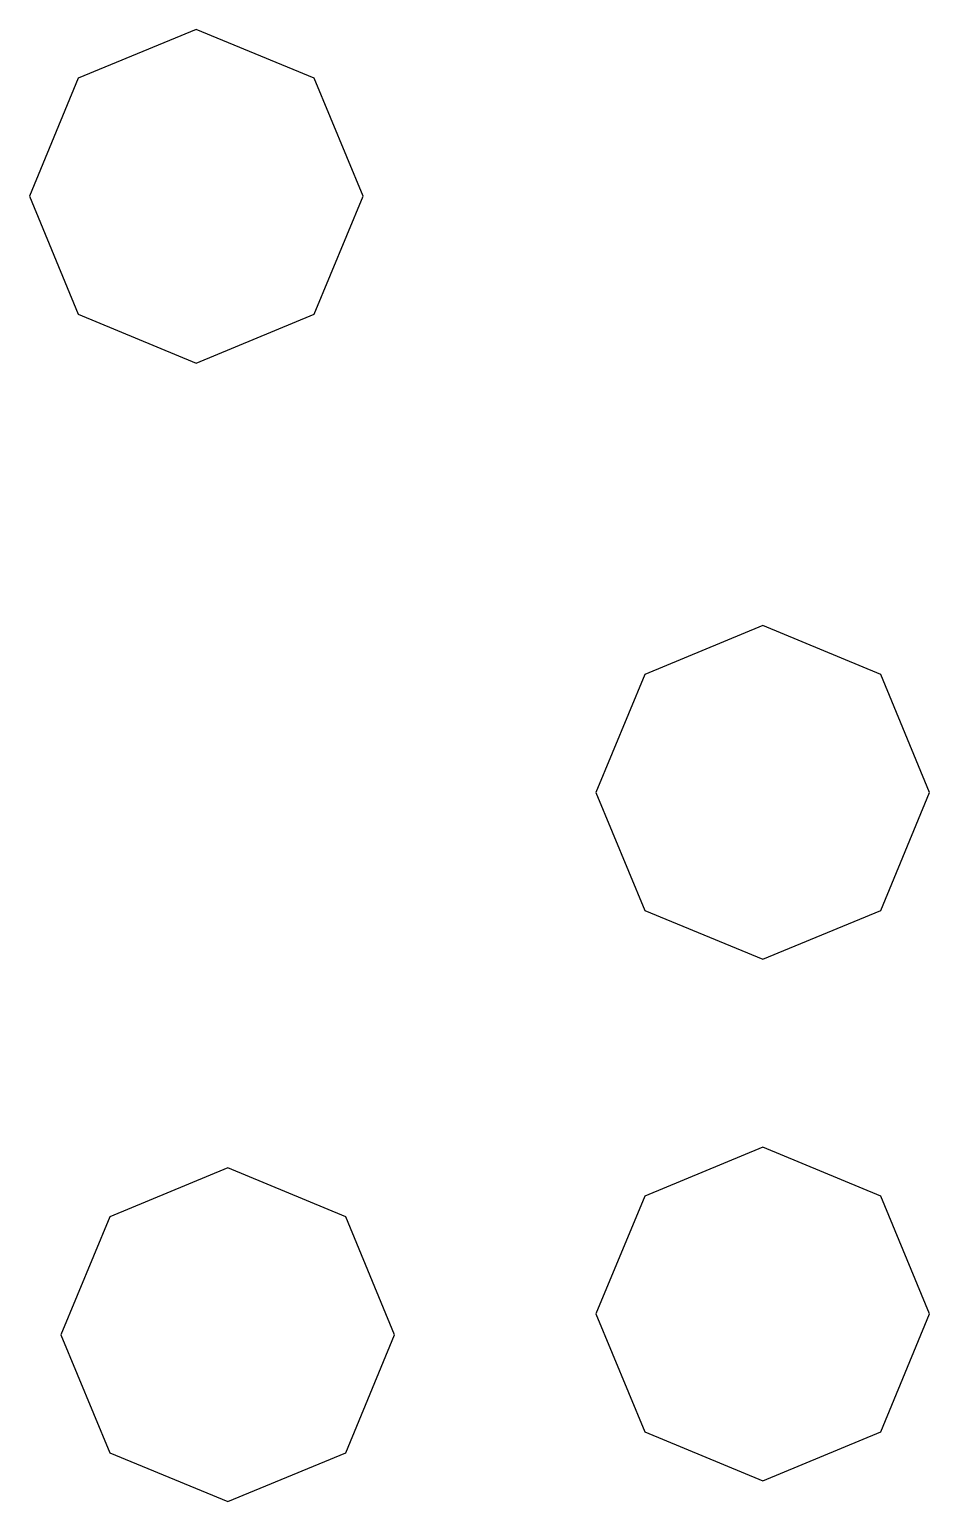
# Model space of a CAD drawing. Extents: x -3.9 to 4.8, y -6.9 to 7.3.
import ezdxf

# ---------------------------------------------------------------- set-up
doc = ezdxf.new("R2010")
doc.units = 0
doc.layers.get('0').update_dxf_attribs({"linetype": 'CONTINUOUS'})

msp = doc.modelspace()

# ---------------------------------------------------------------- linework, layer by layer
at = {"color": 7}
for points in [[(-0.698225, 5.653552), (-1.169324, 6.790885), (-2.306658, 7.261984), (-3.44399, 6.790885), (-3.91509, 5.653552), (-3.44399, 4.516219), (-2.306658, 4.045119), (-1.169324, 4.516219), (-0.698225, 5.653552)], [(4.761111, -0.093116), (4.290011, 1.044217), (3.152678, 1.515316), (2.015345, 1.044217), (1.544246, -0.093116), (2.015345, -1.230449), (3.152678, -1.701549), (4.290011, -1.230449), (4.761111, -0.093116)], [(4.761111, -5.121453), (4.290011, -3.98412), (3.152678, -3.51302), (2.015345, -3.98412), (1.544246, -5.121453), (2.015345, -6.258786), (3.152678, -6.729885), (4.290011, -6.258786), (4.761111, -5.121453)], [(-0.394811, -5.321162), (-0.86591, -4.183829), (-2.003243, -3.712729), (-3.140576, -4.183829), (-3.611676, -5.321162), (-3.140576, -6.458495), (-2.003243, -6.929594), (-0.86591, -6.458495), (-0.394811, -5.321162)]]:
    msp.add_lwpolyline(points, dxfattribs=at)

doc.saveas('drawing.dxf')
